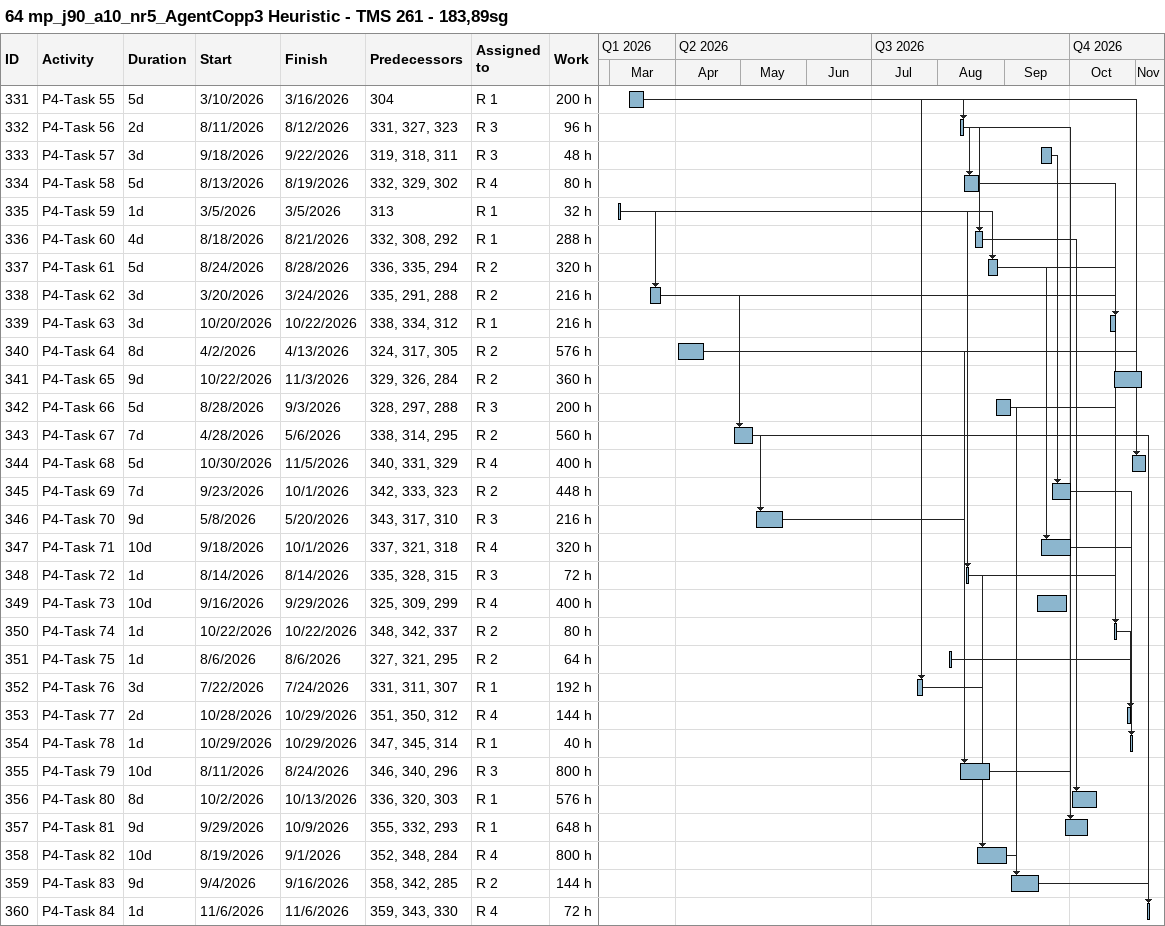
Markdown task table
64 mp_j90_a10_nr5_AgentCopp3 Heuristic - TMS 261 - 183,89sg

| ID | Task | Duration | Start | Finish | Predecessors | Resources | Work (h) |
|---|---|---|---|---|---|---|---|
| 331 | P4-Task 55 | 5d | 2026-03-10 | 2026-03-16 | 304 | R 1 | 200 |
| 332 | P4-Task 56 | 2d | 2026-08-11 | 2026-08-12 | 331, 327, 323 | R 3 | 96 |
| 333 | P4-Task 57 | 3d | 2026-09-18 | 2026-09-22 | 319, 318, 311 | R 3 | 48 |
| 334 | P4-Task 58 | 5d | 2026-08-13 | 2026-08-19 | 332, 329, 302 | R 4 | 80 |
| 335 | P4-Task 59 | 1d | 2026-03-05 | 2026-03-05 | 313 | R 1 | 32 |
| 336 | P4-Task 60 | 4d | 2026-08-18 | 2026-08-21 | 332, 308, 292 | R 1 | 288 |
| 337 | P4-Task 61 | 5d | 2026-08-24 | 2026-08-28 | 336, 335, 294 | R 2 | 320 |
| 338 | P4-Task 62 | 3d | 2026-03-20 | 2026-03-24 | 335, 291, 288 | R 2 | 216 |
| 339 | P4-Task 63 | 3d | 2026-10-20 | 2026-10-22 | 338, 334, 312 | R 1 | 216 |
| 340 | P4-Task 64 | 8d | 2026-04-02 | 2026-04-13 | 324, 317, 305 | R 2 | 576 |
| 341 | P4-Task 65 | 9d | 2026-10-22 | 2026-11-03 | 329, 326, 284 | R 2 | 360 |
| 342 | P4-Task 66 | 5d | 2026-08-28 | 2026-09-03 | 328, 297, 288 | R 3 | 200 |
| 343 | P4-Task 67 | 7d | 2026-04-28 | 2026-05-06 | 338, 314, 295 | R 2 | 560 |
| 344 | P4-Task 68 | 5d | 2026-10-30 | 2026-11-05 | 340, 331, 329 | R 4 | 400 |
| 345 | P4-Task 69 | 7d | 2026-09-23 | 2026-10-01 | 342, 333, 323 | R 2 | 448 |
| 346 | P4-Task 70 | 9d | 2026-05-08 | 2026-05-20 | 343, 317, 310 | R 3 | 216 |
| 347 | P4-Task 71 | 10d | 2026-09-18 | 2026-10-01 | 337, 321, 318 | R 4 | 320 |
| 348 | P4-Task 72 | 1d | 2026-08-14 | 2026-08-14 | 335, 328, 315 | R 3 | 72 |
| 349 | P4-Task 73 | 10d | 2026-09-16 | 2026-09-29 | 325, 309, 299 | R 4 | 400 |
| 350 | P4-Task 74 | 1d | 2026-10-22 | 2026-10-22 | 348, 342, 337 | R 2 | 80 |
| 351 | P4-Task 75 | 1d | 2026-08-06 | 2026-08-06 | 327, 321, 295 | R 2 | 64 |
| 352 | P4-Task 76 | 3d | 2026-07-22 | 2026-07-24 | 331, 311, 307 | R 1 | 192 |
| 353 | P4-Task 77 | 2d | 2026-10-28 | 2026-10-29 | 351, 350, 312 | R 4 | 144 |
| 354 | P4-Task 78 | 1d | 2026-10-29 | 2026-10-29 | 347, 345, 314 | R 1 | 40 |
| 355 | P4-Task 79 | 10d | 2026-08-11 | 2026-08-24 | 346, 340, 296 | R 3 | 800 |
| 356 | P4-Task 80 | 8d | 2026-10-02 | 2026-10-13 | 336, 320, 303 | R 1 | 576 |
| 357 | P4-Task 81 | 9d | 2026-09-29 | 2026-10-09 | 355, 332, 293 | R 1 | 648 |
| 358 | P4-Task 82 | 10d | 2026-08-19 | 2026-09-01 | 352, 348, 284 | R 4 | 800 |
| 359 | P4-Task 83 | 9d | 2026-09-04 | 2026-09-16 | 358, 342, 285 | R 2 | 144 |
| 360 | P4-Task 84 | 1d | 2026-11-06 | 2026-11-06 | 359, 343, 330 | R 4 | 72 |
